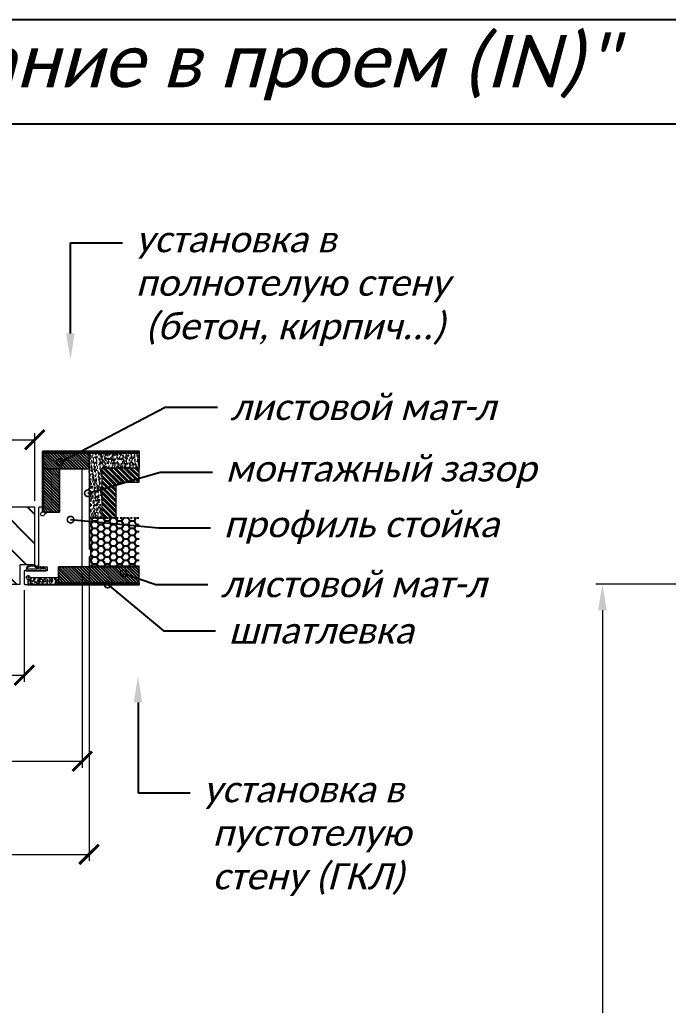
# Model space of a CAD drawing. Header units: millimetres. Extents: x 302870 to 307348, y 96600 to 99758.
# Drawn here: x 306354 to 306851, y 97335 to 98091 of the extents above; entities that cross this region are included whole.
import ezdxf
from ezdxf import colors
from ezdxf.entities.mleader import LeaderData, LeaderLine
from ezdxf.math import Vec2, Vec3

# ---------------------------------------------------------------- set-up
doc = ezdxf.new("R2010")
doc.units = ezdxf.units.MM
doc.linetypes.add('K5LT_THIN_INCLUDED_TO_HATCHING', pattern=[0])
doc.linetypes.add('TRATTOPUNTO', pattern=[25.4, 12.7, -6.35, 0, -6.35])
doc.layers.get('Defpoints').update_dxf_attribs({"color": 172})
for name, color, linetype, lineweight in [('A34_Detail', 253, 'Continuous', 25), ('Короба', 7, 'Continuous', 15), ('Размеры', 7, 'Continuous', 9)]:
    doc.layers.add(name, color=color, linetype=linetype, lineweight=lineweight)
doc.layers.add('RETINI', color=7, linetype='Continuous')
doc.styles.add('л30', font='isocpeur.ttf', dxfattribs={"oblique": 15})
doc.styles.add('Размер', font='arial.ttf', dxfattribs={"oblique": 15, "height": 40})
doc.dimstyles.new('ISO-26', dxfattribs={"dimtxt": 20, "dimasz": 20, "dimexe": 5, "dimexo": 5, "dimgap": 5, "dimtad": 1, "dimdec": 1, "dimzin": 9, "dimdsep": 46, "dimtxsty": 'л30', "dimcen": 2.5, "dimclrd": 256, "dimclre": 7, "dimclrt": 256, "dimadec": 0, "dimazin": 0, "dimtfac": 1, "dimtdec": 1, "dimtmove": 0, "dimatfit": 3, "dimfxl": 1, "dimlwd": 5, "dimlwe": 5, "dimarcsym": 0})
pattern_1 = [(50, (161916.727, -27237.4107), (4.554616725, -0.39847714), [0.47625, -5.23875]), (355, (161916.727, -27237.4107), (-0.88108554, 4.77642113), [0.381, -4.1910146]), (100.4514447, (161917.1066, -27237.444), (3.67353118, 4.3779438), [0.40475022, -4.45225611]), (46.1842, (161916.727, -27236.1407), (6.77697602, -1.0510582), [0.714375, -7.858125]), (96.6355576, (161917.292, -27236.228), (5.93510335, 6.18565311), [0.60712558, -6.6783902]), (351.184151, (161916.727, -27236.141), (5.93510335, 6.18565311), [0.57149918, -6.2864933]), (21, (161917.362, -27236.4582), (3.79035978, -2.556629955), [0.47625, -5.23875]), (326, (161917.362, -27236.458), (1.54505071, 4.60469915), [0.381, -4.191]), (71.451445, (161917.678, -27236.6713), (5.33541048, 2.04806922), [0.40475022, -4.45224844]), (37.5, (161916.7271, -27237.4107), (0.077215081, 2.113875972), [0, -4.1402, 0, -4.2545, 0, -4.206875]), (7.5, (161916.727, -27237.4107), (1.670491563, 2.50451437), [0, -2.4257, 0, -4.04495, 0, -1.603375]), (327.5, (161915.311, -27237.4107), (3.389764879, -0.1432186), [0, -1.5875, 0, -4.953, 0, -6.57225]), (317.5, (161914.676, -27237.4107), (3.703229535, 0.635662276), [0, -2.06375, 0, -3.2893, 0, -4.66725])]
pattern_2 = [(135, (161916.7271, -27237.4107), (-1.122532015, -1.122532015), [])]

# ---------------------------------------------------------------- blocks, each defined once
blk = doc.blocks.new('_ArchTick')
at = {"color": 0, "linetype": 'ByBlock', "const_width": 0.15}
blk.add_lwpolyline([(-0.5, -0.5), (0.5, 0.5)], dxfattribs=at)
blk = doc.blocks.new('*D25')
at = {"layer": 'Defpoints', "color": 0, "ltscale": 5, "transparency": 16777216}
for p in [(305559.81, 97658.22), (306357.77, 97658.22), (306357.77, 97588.21)]:
    blk.add_point(p, dxfattribs=at)
at = {"layer": 'Размеры', "color": 7, "lineweight": 5, "ltscale": 5, "transparency": 16777216}
for p, q in [((305559.81, 97653.22), (305559.81, 97583.21)), ((306357.77, 97653.22), (306357.77, 97583.21))]:
    blk.add_line(p, q, dxfattribs=at)
at = {"layer": 'Размеры', "lineweight": 5, "ltscale": 5, "transparency": 16777216}
blk.add_line((305559.81, 97588.21), (306357.77, 97588.21), dxfattribs=at)
at = {"layer": 'Размеры', "lineweight": 5, "ltscale": 5, "transparency": 16777216, "xscale": 15, "yscale": 15, "zscale": 15, "rotation": 180}
blk.add_blockref('_ArchTick', (305559.81, 97588.21), dxfattribs=at)
at = {"layer": 'Размеры', "lineweight": 5, "ltscale": 5, "transparency": 16777216, "xscale": 15, "yscale": 15, "zscale": 15}
blk.add_blockref('_ArchTick', (306357.77, 97588.21), dxfattribs=at)
at = {"layer": 'Размеры', "ltscale": 5, "transparency": 16777216, "insert": (305977.14, 97603.21), "char_height": 20, "attachment_point": 5, "style": 'л30'}
blk.add_mtext('L1', dxfattribs=at)
blk = doc.blocks.new('*D26')
at = {"layer": 'Defpoints', "color": 0, "ltscale": 5, "transparency": 16777216}
for p in [(306365.77, 97768.58), (305551.81, 97716.93), (306365.77, 97716.93)]:
    blk.add_point(p, dxfattribs=at)
at = {"layer": 'Размеры', "color": 7, "lineweight": 5, "ltscale": 5, "transparency": 16777216}
for p, q in [((305551.81, 97721.93), (305551.81, 97773.58)), ((306365.77, 97721.93), (306365.77, 97773.58))]:
    blk.add_line(p, q, dxfattribs=at)
at = {"layer": 'Размеры', "lineweight": 5, "ltscale": 5, "transparency": 16777216}
blk.add_line((305551.81, 97768.58), (306365.77, 97768.58), dxfattribs=at)
at = {"layer": 'Размеры', "lineweight": 5, "ltscale": 5, "transparency": 16777216, "xscale": 15, "yscale": 15, "zscale": 15, "rotation": 180}
blk.add_blockref('_ArchTick', (305551.81, 97768.58), dxfattribs=at)
at = {"layer": 'Размеры', "lineweight": 5, "ltscale": 5, "transparency": 16777216, "xscale": 15, "yscale": 15, "zscale": 15}
blk.add_blockref('_ArchTick', (306365.77, 97768.58), dxfattribs=at)
at = {"layer": 'Размеры', "ltscale": 5, "transparency": 16777216, "insert": (305971.33, 97783.58), "char_height": 20, "attachment_point": 5, "style": 'л30'}
blk.add_mtext('L', dxfattribs=at)
blk = doc.blocks.new('*D27')
at = {"layer": 'Defpoints', "color": 0, "ltscale": 5, "transparency": 16777216}
for p in [(305515.4, 97671.22), (306402.17, 97671.22), (306402.17, 97522.21)]:
    blk.add_point(p, dxfattribs=at)
at = {"layer": 'Размеры', "color": 7, "lineweight": 5, "ltscale": 5, "transparency": 16777216}
for p, q in [((305515.4, 97666.22), (305515.4, 97517.21)), ((306402.17, 97666.22), (306402.17, 97517.21))]:
    blk.add_line(p, q, dxfattribs=at)
at = {"layer": 'Размеры', "lineweight": 5, "ltscale": 5, "transparency": 16777216}
blk.add_line((305515.4, 97522.21), (306402.17, 97522.21), dxfattribs=at)
at = {"layer": 'Размеры', "lineweight": 5, "ltscale": 5, "transparency": 16777216, "xscale": 15, "yscale": 15, "zscale": 15, "rotation": 180}
blk.add_blockref('_ArchTick', (305515.4, 97522.21), dxfattribs=at)
at = {"layer": 'Размеры', "lineweight": 5, "ltscale": 5, "transparency": 16777216, "xscale": 15, "yscale": 15, "zscale": 15}
blk.add_blockref('_ArchTick', (306402.17, 97522.21), dxfattribs=at)
at = {"layer": 'Размеры', "ltscale": 5, "transparency": 16777216, "insert": (305958.79, 97537.21), "char_height": 20, "attachment_point": 5, "style": 'л30'}
blk.add_mtext('L2', dxfattribs=at)
blk = doc.blocks.new('*D28')
at = {"layer": 'Defpoints', "color": 0, "ltscale": 5, "transparency": 16777216}
for p in [(305510.2, 97671.22), (306407.37, 97672.47), (306407.37, 97450.86)]:
    blk.add_point(p, dxfattribs=at)
at = {"layer": 'Размеры', "color": 7, "lineweight": 5, "ltscale": 5, "transparency": 16777216}
for p, q in [((305510.2, 97666.22), (305510.2, 97445.86)), ((306407.37, 97667.47), (306407.37, 97445.86))]:
    blk.add_line(p, q, dxfattribs=at)
at = {"layer": 'Размеры', "lineweight": 5, "ltscale": 5, "transparency": 16777216}
blk.add_line((305510.2, 97450.86), (306407.37, 97450.86), dxfattribs=at)
at = {"layer": 'Размеры', "lineweight": 5, "ltscale": 5, "transparency": 16777216, "xscale": 15, "yscale": 15, "zscale": 15, "rotation": 180}
blk.add_blockref('_ArchTick', (305510.2, 97450.86), dxfattribs=at)
at = {"layer": 'Размеры', "lineweight": 5, "ltscale": 5, "transparency": 16777216, "xscale": 15, "yscale": 15, "zscale": 15}
blk.add_blockref('_ArchTick', (306407.37, 97450.86), dxfattribs=at)
at = {"layer": 'Размеры', "ltscale": 5, "transparency": 16777216, "insert": (305951.83, 97465.86), "char_height": 20, "attachment_point": 5, "style": 'л30'}
blk.add_mtext('L3', dxfattribs=at)
blk = doc.blocks.new('*D5')
at = {"layer": 'Defpoints', "color": 0, "ltscale": 5, "transparency": 16777216}
for p in [(306861.91, 97657.94), (306800.67, 96812.69, 0), (306834.24, 96812.69)]:
    blk.add_point(p, dxfattribs=at)
at = {"layer": 'Размеры', "color": 7, "lineweight": 5, "ltscale": 5, "transparency": 16777216}
for p, q in [((306856.91, 97657.94, 0), (306795.67, 97657.94, 0)), ((306829.24, 96812.69, 0), (306795.67, 96812.69, 0))]:
    blk.add_line(p, q, dxfattribs=at)
at = {"layer": 'Размеры', "lineweight": 5, "ltscale": 5, "transparency": 16777216}
blk.add_line((306800.67, 97637.94, 0), (306800.67, 96832.69, 0), dxfattribs=at)
at = {"layer": 'Размеры', "ltscale": 5, "transparency": 16777216}
for points in [[(306797.34, 97637.94, 0), (306804, 97637.94, 0), (306800.67, 97657.94, 0)], [(306797.34, 96832.69, 0), (306804, 96832.69, 0), (306800.67, 96812.69, 0)]]:
    blk.add_solid(points, dxfattribs=at)
at = {"layer": 'Размеры', "ltscale": 5, "transparency": 16777216, "insert": (306785.67, 97235.31, 0), "char_height": 20, "attachment_point": 5, "rotation": 90, "style": 'л30'}
blk.add_mtext('H1', dxfattribs=at)
blk = doc.blocks.new('_DotSmall')
at = {"color": 0, "linetype": 'ByBlock', "const_width": 0.5}
blk.add_lwpolyline([(-0.0625, 0, 1), (0.0625, 0, 1)], format="xyb", close=True, dxfattribs=at)

msp = doc.modelspace()

# ---------------------------------------------------------------- hatches: boundary and pattern name
at = {"layer": 'A34_Detail'}
h = msp.add_hatch(dxfattribs=at)
h.set_pattern_fill('ANSI31', color=256, scale=0.5, angle=90, style=0)
h.set_pattern_definition(pattern_2)
h.paths.add_polyline_path([(306372.37, 97746.22), (306407.37, 97746.22), (306407.37, 97758.72), (306372.37, 97758.72)])
h = msp.add_hatch(dxfattribs=at)
h.set_pattern_fill('ANSI31', color=256, scale=0.5, angle=90, style=0)
h.set_pattern_definition(pattern_2)
h.paths.add_polyline_path([(306384.87, 97713.22), (306384.87, 97746.22), (306372.37, 97746.22), (306372.37, 97713.22)])
h = msp.add_hatch(dxfattribs=at)
h.set_pattern_fill('ANSI31', color=256, scale=0.5, angle=90, style=0)
h.set_pattern_definition(pattern_2)
h.paths.add_polyline_path([(306383.87, 97658.72), (306445.69, 97658.72), (306445.69, 97671.22), (306383.87, 97671.22)])
at = {"layer": 'RETINI', "linetype": 'Continuous'}
h = msp.add_hatch(dxfattribs=at)
h.set_pattern_fill('AR-CONC', color=8, scale=0.025, style=0)
h.set_pattern_definition(pattern_1)
h.paths.add_polyline_path([(306371.79, 97759.72), (306371.79, 97715.88), (306372.37, 97715.88), (306372.37, 97758.72), (306445.69, 97758.72), (306445.69, 97759.72)])
h = msp.add_hatch(dxfattribs=at)
h.set_pattern_fill('AR-CONC', color=8, scale=0.025, angle=90, style=0)
h.set_pattern_definition([(140, (161916.727, -27237.4107), (0.39847714, 4.554616725), [0.47625, -5.23875]), (85, (161916.727, -27237.4107), (-4.77642113, -0.88108554), [0.381, -4.1910146]), (190.4514447, (161916.7603, -27237.031), (-4.3779438, 3.67353118), [0.40475022, -4.45225611]), (136.1842, (161915.457, -27237.4107), (1.0510582, 6.77697602), [0.714375, -7.858125]), (186.6355576, (161915.545, -27236.846), (-6.18565311, 5.93510335), [0.60712558, -6.6783902]), (81.184151, (161915.457, -27237.411), (-6.18565311, 5.93510335), [0.57149918, -6.2864933]), (111, (161915.7746, -27236.7757), (2.556629955, 3.79035978), [0.47625, -5.23875]), (56, (161915.7746, -27236.7757), (-4.60469915, 1.54505071), [0.381, -4.191]), (161.451445, (161915.9876, -27236.46), (-2.04806922, 5.33541048), [0.40475022, -4.45224844]), (127.5, (161916.7271, -27237.4107), (-2.113875972, 0.077215081), [0, -4.1402, 0, -4.2545, 0, -4.206875]), (97.5, (161916.727, -27237.4107), (-2.50451437, 1.670491563), [0, -2.4257, 0, -4.04495, 0, -1.603375]), (57.5, (161916.7271, -27238.8267), (0.1432186, 3.389764879), [0, -1.5875, 0, -4.953, 0, -6.57225]), (47.5, (161916.727, -27239.4617), (-0.635662276, 3.703229535), [0, -2.06375, 0, -3.2893, 0, -4.66725])])
h.paths.add_polyline_path([(306407.37, 97708.72), (306417.17, 97708.72), (306417.17, 97746.91), (306445.69, 97746.91), (306445.69, 97758.72), (306407.37, 97758.72)])
h = msp.add_hatch(dxfattribs=at)
h.set_pattern_fill('ANSI32', scale=0.3, angle=90, style=0)
h.set_pattern_definition([(135, (161916.727, -27237.4107), (-2.020557627, -2.020557627), []), (135, (161916.727, -27236.0637), (-2.020557627, -2.020557627), [])])
edge = h.paths.add_edge_path()
edge.add_line((306417.17, 97708.72), (306428.17, 97708.72))
edge.add_line((306428.17, 97708.72), (306428.17, 97732.1))
edge.add_arc((306432.17, 97732.1), 4, 90, 180, ccw=False)
edge.add_line((306432.17, 97736.1), (306445.69, 97736.1))
edge.add_line((306445.69, 97736.1), (306445.69, 97746.91))
edge.add_line((306445.69, 97746.91), (306417.17, 97746.91))
edge.add_line((306417.17, 97746.91), (306417.17, 97708.72))
h = msp.add_hatch(dxfattribs=at)
h.set_pattern_fill('ANSI31', color=8, scale=5, angle=90)
h.set_pattern_definition([(135, (177468.815, -28386.123), (-11.2253202, -11.2253202), [])])
h.paths.add_polyline_path([(306365.77, 97716.93), (305551.81, 97716.93), (305551.81, 97672.98), (305562.82, 97672.98), (305562.82, 97672.43), (305562.82, 97657.93), (306354.75, 97657.93), (306354.75, 97672.98), (306365.77, 97672.98)])
h = msp.add_hatch(color=254, dxfattribs=at)
edge = h.paths.add_edge_path()
edge.add_line((306407.37, 97708.72), (306407.37, 97685.69))
edge.add_arc((306408.62, 97685.69), 1.25, 180, 235.61157)
edge.add_arc((306407.21, 97683.63), 1.25, 0, 55.61157, ccw=False)
edge.add_line((306408.46, 97683.63), (306408.46, 97680.13))
edge.add_arc((306407.21, 97680.13), 1.25, -55.61157, 0, ccw=False)
edge.add_arc((306408.62, 97678.07), 1.25, 124.38843, 180)
edge.add_line((306407.37, 97678.07), (306407.37, 97672.47))
edge.add_arc((306408.62, 97672.47), 1.25, 180, 270)
edge.add_line((306408.62, 97671.22), (306445.69, 97671.22))
edge.add_line((306445.69, 97671.22), (306445.69, 97671.82))
edge.add_line((306445.69, 97671.82), (306408.62, 97671.82))
edge.add_arc((306408.62, 97672.47), 0.65, 180, 270, ccw=False)
edge.add_line((306407.97, 97672.47), (306407.97, 97678.07))
edge.add_arc((306408.62, 97678.07), 0.65, 124.38843, 180, ccw=False)
edge.add_arc((306407.21, 97680.13), 1.85, 304.38843, 360)
edge.add_line((306409.06, 97680.13), (306409.06, 97683.63))
edge.add_arc((306407.21, 97683.63), 1.85, 360, 415.61157)
edge.add_arc((306408.62, 97685.69), 0.65, 180, 235.61157, ccw=False)
edge.add_line((306407.97, 97685.69), (306407.97, 97708.72))
edge.add_line((306407.97, 97708.72), (306407.37, 97708.72))
h = msp.add_hatch(dxfattribs=at)
h.set_pattern_fill('HONEY', angle=180)
h.set_pattern_definition([(180, (260626.6208, 93928.2083), (-4.7625, -2.74963064), [3.175, -6.35]), (300, (260626.6208, 93928.2083), (4.76249999, -2.74963066), [3.175, -6.35]), (240, (260626.6208, 93928.2083), (-1e-08, -5.4992613), [-6.35, 3.175])])
edge = h.paths.add_edge_path()
edge.add_arc((306408.62, 97685.69), 0.65, 180, 235.61157)
edge.add_arc((306407.21, 97683.63), 1.85, 0, 55.61157, ccw=False)
edge.add_line((306409.06, 97683.63), (306409.06, 97680.13))
edge.add_arc((306407.21, 97680.13), 1.85, -55.61157, 0, ccw=False)
edge.add_arc((306408.62, 97678.07), 0.65, 124.38843, 180)
edge.add_line((306407.97, 97678.07), (306407.97, 97672.47))
edge.add_arc((306408.62, 97672.47), 0.65, 180, 270)
edge.add_line((306408.62, 97671.82), (306445.69, 97671.82))
edge.add_line((306445.69, 97671.82), (306445.69, 97708.72))
edge.add_line((306445.69, 97708.72), (306407.97, 97708.72))
edge.add_line((306407.97, 97708.72), (306407.97, 97685.69))
h = msp.add_hatch(dxfattribs=at)
h.set_pattern_fill('AR-CONC', color=8, scale=0.025, style=0)
h.set_pattern_definition(pattern_1)
edge = h.paths.add_edge_path()
edge.add_line((306375.46, 97662.93), (306363.16, 97662.93))
edge.add_line((306363.16, 97662.93), (306362.48, 97662.93))
edge.add_arc((306362.48, 97663.13), 0.2, 186.75633, 270, ccw=False)
edge.add_arc((306360.79, 97662.93), 1.5, 6.75633, 263.24367)
edge.add_arc((306360.59, 97661.24), 0.2, 0, 83.24367, ccw=False)
edge.add_line((306360.79, 97661.24), (306360.79, 97660.67))
edge.add_arc((306360.59, 97660.67), 0.2, -90, 0, ccw=False)
edge.add_arc((306360.59, 97660.27), 0.2, 90, 194.47751)
edge.add_arc((306360.59, 97660.17), 0.2, 165.52249, 270)
edge.add_arc((306360.59, 97659.77), 0.2, 0, 90, ccw=False)
edge.add_line((306360.79, 97659.77), (306360.79, 97659.67))
edge.add_arc((306360.59, 97659.67), 0.2, -90, 0, ccw=False)
edge.add_arc((306360.59, 97659.27), 0.2, 90, 194.47751)
edge.add_arc((306360.59, 97659.17), 0.2, 165.52249, 270)
edge.add_arc((306360.59, 97658.77), 0.2, 0, 90, ccw=False)
edge.add_line((306360.79, 97658.77), (306360.79, 97657.92))
edge.add_arc((306360.59, 97657.92), 0.2, -90, 0, ccw=False)
edge.add_line((306360.59, 97657.72), (306445.69, 97657.72))
edge.add_line((306445.69, 97657.72), (306445.69, 97658.72))
edge.add_line((306445.69, 97658.72), (306383.87, 97658.72))
edge.add_line((306383.87, 97658.72), (306383.87, 97663.13))
edge.add_arc((306383.67, 97663.13), 0.2, -90, 0, ccw=False)
edge.add_line((306383.67, 97662.93), (306383.56, 97662.93))
edge.add_line((306383.56, 97662.93), (306375.46, 97662.93))

# ---------------------------------------------------------------- linework, layer by layer
at = {"color": 7, "linetype": 'TRATTOPUNTO', "ltscale": 0.1}
msp.add_line((306407.37, 97708.72), (306445.69, 97708.72), dxfattribs=at)
at = {"ltscale": 5}
for points in [[(305137.81, 98010.74), (307278.04, 98010.74), (307278.04, 98090.52), (305137.81, 98090.52)], [(305137.81, 98010.74), (307278.04, 98010.74), (307278.04, 96670.12), (305137.81, 96670.12)]]:
    msp.add_lwpolyline(points, close=True, dxfattribs=at)
at = {"elevation": 0}
msp.add_lwpolyline([(306371.79, 97759.72), (306371.79, 97715.88), (306372.37, 97715.88), (306372.37, 97758.72), (306445.69, 97758.72), (306445.69, 97759.72)], close=True, dxfattribs=at)
msp.add_lwpolyline([(306360.59, 97657.72), (306445.69, 97657.72), (306445.69, 97658.73), (306384.79, 97658.73)], dxfattribs=at)
at = {"layer": 'Короба'}
msp.add_line((306407.37, 97758.72), (306407.37, 97708.72), dxfattribs=at)
at = {"layer": 'Короба', "ltscale": 10}
for p, q in [((306419.37, 97758.72), (306444.19, 97758.72)), ((306445.69, 97758.72), (306445.69, 97746.91)), ((306445.69, 97671.22), (306445.69, 97671.82))]:
    msp.add_line(p, q, dxfattribs=at)
at = {"layer": 'Короба', "ltscale": 10, "elevation": 0}
for points in [[(306372.37, 97746.22), (306407.37, 97746.22), (306407.37, 97758.72), (306372.37, 97758.72)], [(306384.87, 97713.22), (306384.87, 97746.22), (306372.37, 97746.22), (306372.37, 97713.22)], [(306383.87, 97658.72), (306445.69, 97658.72), (306445.69, 97671.22), (306383.87, 97671.22)]]:
    msp.add_lwpolyline(points, close=True, dxfattribs=at)
at = {"layer": 'Короба', "color": 1, "elevation": 0}
msp.add_lwpolyline([(306373.48, 97711.72, 0.380082), (306373.28, 97711.54, -2.061418), (306371.61, 97713.21, 0.380082), (306371.79, 97713.41), (306371.79, 97716.73, 0.414214), (306371.59, 97716.93), (306369.27, 97716.93, 0.414214), (306368.77, 97716.43), (306368.77, 97671.24, 0.414214), (306368.97, 97671.04), (306369.37, 97671.04, 0.39996), (306369.57, 97671.23), (306375.07, 97671.23, -0.414214), (306375.27, 97671.03), (306375.27, 97668.43, -0.414214), (306375.07, 97668.23), (306358.27, 97668.23, 0.414214), (306357.77, 97667.73), (306357.77, 97658.22, 0.414214), (306358.27, 97657.72), (306360.59, 97657.72, 0.414214), (306360.79, 97657.92), (306360.79, 97661.24, 0.380082), (306360.61, 97661.44, -2.061418), (306362.28, 97663.11, 0.380082), (306362.48, 97662.93), (306383.67, 97662.93, 0.414214), (306383.87, 97663.13), (306383.87, 97671.22), (306402.17, 97671.22), (306402.17, 97746.22), (306384.87, 97746.22), (306384.87, 97713.22), (306374.29, 97713.22), (306374.29, 97711.72)], format="xyb", close=True, dxfattribs=at)
at = {"layer": 'Короба', "ltscale": 10, "elevation": 0}
msp.add_lwpolyline([(306417.17, 97708.72), (306428.17, 97708.72), (306428.17, 97732.1, -0.414214), (306432.17, 97736.1), (306445.69, 97736.1), (306445.69, 97746.91), (306417.17, 97746.91)], format="xyb", close=True, dxfattribs=at)
at = {"layer": 'Короба', "elevation": 0}
for points in [[(306407.37, 97708.72), (306407.37, 97685.69, 0.247529), (306407.92, 97684.66, -0.247529), (306408.46, 97683.63), (306408.46, 97680.13, -0.247529), (306407.92, 97679.1, 0.247529), (306407.37, 97678.07), (306407.37, 97672.47, 0.414214), (306408.62, 97671.22), (306444.19, 97671.22)], [(306445.69, 97671.82), (306408.62, 97671.82, -0.414214), (306407.97, 97672.47), (306407.97, 97678.07, -0.247529), (306408.26, 97678.61, 0.247529), (306409.06, 97680.13), (306409.06, 97683.63, 0.247529), (306408.26, 97685.16, -0.247529), (306407.97, 97685.69), (306407.97, 97708.72)], [(306359.13, 97669.22), (306359.13, 97668.33), (306359.13, 97668.28), (306359.14, 97668.24), (306359.16, 97668.2), (306359.19, 97668.16), (306359.22, 97668.13), (306359.26, 97668.1), (306359.3, 97668.09), (306359.35, 97668.08), (306359.39, 97668.08), (306359.44, 97668.09), (306359.48, 97668.1), (306359.52, 97668.12), (306359.56, 97668.15), (306359.58, 97668.19), (306359.61, 97668.23), (306368.65, 97668.23), (306368.66, 97668.2), (306368.68, 97668.17), (306368.71, 97668.15), (306368.73, 97668.14), (306368.77, 97668.13), (306368.8, 97668.13), (306368.84, 97668.14), (306368.87, 97668.15), (306368.9, 97668.17), (306368.91, 97668.2), (306368.93, 97668.23), (306369.53, 97668.23), (306369.55, 97668.2), (306369.57, 97668.17), (306369.59, 97668.15), (306369.62, 97668.14), (306369.65, 97668.13), (306369.68, 97668.13), (306369.72, 97668.14), (306369.75, 97668.15), (306369.78, 97668.17), (306369.8, 97668.2), (306369.81, 97668.23), (306370.44, 97668.23), (306370.45, 97668.19), (306370.48, 97668.17), (306370.5, 97668.15), (306370.54, 97668.14), (306370.57, 97668.13), (306370.6, 97668.13), (306370.64, 97668.14), (306370.66, 97668.15), (306370.69, 97668.17), (306370.71, 97668.2), (306370.73, 97668.23), (306371.44, 97668.23), (306371.45, 97668.19), (306371.47, 97668.17), (306371.5, 97668.14), (306371.53, 97668.14), (306371.56, 97668.13), (306371.6, 97668.13), (306371.63, 97668.14), (306371.66, 97668.15), (306371.69, 97668.17), (306371.71, 97668.2), (306371.72, 97668.23), (306373.96, 97668.23), (306374.02, 97668.23), (306374.09, 97668.24), (306374.16, 97668.26), (306374.22, 97668.29), (306374.28, 97668.33), (306374.33, 97668.37), (306374.37, 97668.42), (306374.42, 97668.47), (306374.45, 97668.53), (306374.48, 97668.59), (306374.5, 97668.66), (306374.51, 97668.72), (306374.5, 97668.79), (306374.5, 97668.86), (306374.49, 97668.93), (306374.46, 97668.99), (306374.44, 97669.05), (306374.27, 97669.33), (306372.58, 97671.12), (306372.54, 97671.16), (306372.5, 97671.19), (306372.45, 97671.2), (306372.4, 97671.22), (306372.36, 97671.22), (306372.31, 97671.21), (306372.26, 97671.2), (306372.21, 97671.18), (306372.17, 97671.15), (306372.14, 97671.12), (306372.1, 97671.08), (306372.08, 97671.04), (306372.07, 97670.99), (306372.06, 97670.94), (306372.06, 97670.89), (306372.07, 97670.84), (306372.09, 97670.8), (306372.11, 97670.76), (306373.05, 97669.33), (306372.28, 97669.33), (306370.58, 97671.12), (306370.54, 97671.16), (306370.51, 97671.19), (306370.46, 97671.2), (306370.41, 97671.22), (306370.36, 97671.22), (306370.32, 97671.21), (306370.27, 97671.2), (306370.22, 97671.18), (306370.18, 97671.15), (306370.15, 97671.12), (306370.11, 97671.08), (306370.09, 97671.04), (306370.07, 97670.99), (306370.07, 97670.94), (306370.06, 97670.89), (306370.08, 97670.84), (306370.09, 97670.8), (306370.12, 97670.76), (306371.05, 97669.33), (306369.72, 97669.33), (306369.69, 97669.33), (306369.58, 97669.34), (306369.49, 97669.36), (306369.39, 97669.39), (306369.3, 97669.43), (306369.21, 97669.47), (306369.13, 97669.52), (306369.05, 97669.58), (306368.97, 97669.64), (306368.9, 97669.71), (306368.84, 97669.79), (306368.78, 97669.87), (306368.73, 97669.96), (306368.69, 97670.05), (306368.65, 97670.14), (306368.62, 97670.23), (306368.6, 97670.33), (306368.59, 97670.43), (306368.59, 97670.53), (306368.59, 97670.63), (306368.77, 97672.6), (306368.66, 97672.59), (306368.59, 97672.58), (306368.52, 97672.56), (306368.45, 97672.53), (306368.39, 97672.51), (306368.33, 97672.47), (306368.28, 97672.41), (306368.24, 97672.36), (306368.19, 97672.3), (306368.16, 97672.24), (306368.14, 97672.17), (306368.12, 97672.1), (306367.92, 97670.95), (306367.95, 97670.94), (306367.98, 97670.93), (306368.01, 97670.91), (306368.03, 97670.87), (306368.04, 97670.84), (306368.05, 97670.8), (306368.04, 97670.77), (306368.03, 97670.74), (306368, 97670.71), (306367.98, 97670.69), (306367.95, 97670.67), (306367.92, 97670.66), (306367.88, 97670.66), (306367.84, 97670.66), (306367.81, 97670.68), (306367.79, 97670.7), (306367.77, 97670.73), (306367.75, 97670.76), (306367.74, 97670.79), (306367.74, 97670.83), (306367.76, 97670.86), (306367.77, 97670.89, 0.27125), (306363.13, 97672.68, 0.15567), (306359.99, 97671.32, 0.179807), (306359.13, 97669.37), (306359.13, 97668.28)]]:
    msp.add_lwpolyline(points, format="xyb", dxfattribs=at)
msp.add_lwpolyline([(306360.03, 97669.33), (306360.02, 97669.3), (306360.01, 97669.27), (306359.99, 97669.25), (306359.97, 97669.24), (306359.94, 97669.23), (306359.91, 97669.23), (306359.88, 97669.24), (306359.87, 97669.25), (306359.84, 97669.27), (306359.83, 97669.3), (306359.83, 97669.33, -0.159791), (306360.49, 97670.79, -0.155291), (306363.22, 97671.96, -0.312644), (306367.55, 97669.93), (306367.58, 97669.89), (306367.61, 97669.84), (306367.62, 97669.78), (306367.63, 97669.73), (306367.63, 97669.67), (306367.62, 97669.61), (306367.6, 97669.56), (306367.58, 97669.51), (306367.55, 97669.47), (306367.51, 97669.43), (306367.46, 97669.39), (306367.41, 97669.36), (306367.36, 97669.34), (306367.31, 97669.33), (306367.25, 97669.33)], format="xyb", close=True, dxfattribs=at)
at = {"layer": 'Размеры', "linetype": 'K5LT_THIN_INCLUDED_TO_HATCHING'}
msp.add_line((306365.77, 97716.93), (306365.77, 97716.93), dxfattribs=at)
at = {"layer": 'Размеры', "linetype": 'K5LT_THIN_INCLUDED_TO_HATCHING', "elevation": 0}
msp.add_lwpolyline([(305551.81, 97672.98), (305562.82, 97672.98), (305562.82, 97672.43), (305562.82, 97672.43), (305562.82, 97657.93), (306354.75, 97657.93), (306354.75, 97657.93), (306354.75, 97672.98), (306365.77, 97672.98), (306365.77, 97716.93), (305551.81, 97716.93)], close=True, dxfattribs=at)

# ---------------------------------------------------------------- texts
at = {"ltscale": 5, "insert": (305363.22, 98078.79), "char_height": 40, "attachment_point": 1, "style": 'Размер'}
msp.add_mtext_dynamic_manual_height_columns('{\\fCalibri Light|b0|i0|c204|p34;Установка короба \\A1;INVISIBLE\\A0; "открывание в проем (IN)"}', width=1984.5843, gutter_width=12.5, heights=[0], dxfattribs=at)

# ---------------------------------------------------------------- dimensions: what is measured, and where the dimension line sits
at = {"layer": 'Размеры', "ltscale": 5}
for base, p1, p2, text, picture, middle in [((306365.77, 97768.58), (305551.81, 97716.93), (306365.77, 97716.93), 'L', '*D26', (305971.33, 97768.58)), ((306407.37, 97450.86), (305510.2, 97671.22), (306407.37, 97672.47), 'L3', '*D28', (305951.83, 97450.86)), ((306357.77, 97588.21), (305559.81, 97658.22), (306357.77, 97658.22), 'L1', '*D25', (305977.14, 97588.21))]:
    dim = msp.add_linear_dim(base=base, p1=p1, p2=p2, text=text, dimstyle='ISO-26', override={"dimasz": 15, "dimblk1": 'ArchTick', "dimblk2": 'ArchTick', "dimsah": 1}, dxfattribs=at)
    dim.commit()
    dim.dimension.update_dxf_attribs({"geometry": picture, "text_midpoint": middle, "dimtype": 160})
dim = msp.add_linear_dim(base=(306402.17, 97522.21), p1=(305515.4, 97671.22), p2=(306402.17, 97671.22), text='L2', dimstyle='ISO-26', override={"dimasz": 15, "dimblk1": 'ArchTick', "dimblk2": 'ArchTick', "dimsah": 1}, dxfattribs=at)
dim.commit()
dim.dimension.update_dxf_attribs({"geometry": '*D27', "text_midpoint": (305958.79, 97537.21)})
dim = msp.add_linear_dim(base=(306800.67, 96812.69, 0), p1=(306861.91, 97657.94), p2=(306834.24, 96812.69), angle=90, text='H1', dimstyle='ISO-26', dxfattribs=at)
dim.commit()
dim.dimension.update_dxf_attribs({"geometry": '*D5', "text_midpoint": (306785.67, 97235.31, 0)})

# ---------------------------------------------------------------- leaders
at = {"ltscale": 5}
ml = msp.add_multileader_mtext('Standard', dxfattribs=at)
ml.set_content('{\\fCalibri Light|b0|i0|c204|p34;установка в \\Pполнотелую стену\\P (бетон, кирпич...)}', color=256, style='л30')
ml.set_leader_properties()
ml.build(insert=Vec2(0, 0))
ml.multileader.update_dxf_attribs({"arrow_head_size": 20, "scale": 5})
ctx = ml.context
ctx.base_point, ctx.scale, ctx.char_height, ctx.arrow_head_size, ctx.landing_gap_size, ctx.plane_origin = Vec3(306433.11, 97919.49), 5, 20, 20, 10, Vec3(306593.6, 98150.76)
notes = []
notes.append((ctx, [(0, (1, 1, 0), (306393.11, 97919.49), (1, 0), 40, [(0, [(306393.11, 97830.08)], 0, [])])]))
ctx.mtext.insert, ctx.mtext.flow_direction = Vec3(306443.11, 97932.29), 5
ml = msp.add_multileader_mtext('Standard', dxfattribs=at)
ml.set_content('{\\fCalibri Light|b0|i0|c204|p34;листовой мат-л}', color=256, style='л30')
ml.set_leader_properties()
ml.set_arrow_properties(name='DOTSMALL')
ml.build(insert=Vec2(0, 0))
ml.multileader.update_dxf_attribs({"arrow_head_size": 10, "scale": 5})
ctx = ml.context
ctx.base_point, ctx.scale, ctx.char_height, ctx.arrow_head_size, ctx.landing_gap_size, ctx.plane_origin = Vec3(306505.69, 97793.54), 5, 20, 10, 10, Vec3(306676.13, 98062.9)
notes.append((ctx, [(0, (1, 1, 0), (306465.69, 97793.54), (1, 0), 40, [(0, [(306385.26, 97751.54)], 0, [])])]))
ctx.mtext.insert, ctx.mtext.flow_direction = Vec3(306515.69, 97803.68), 5
ml = msp.add_multileader_mtext('Standard', dxfattribs=at)
ml.set_content('{\\fCalibri Light|b0|i0|c204|p34;монтажный зазор}', color=256, style='л30')
ml.set_leader_properties()
ml.set_arrow_properties(name='DOTSMALL')
ml.build(insert=Vec2(0, 0))
ml.multileader.update_dxf_attribs({"arrow_head_size": 10, "scale": 5})
ctx = ml.context
ctx.base_point, ctx.scale, ctx.char_height, ctx.arrow_head_size, ctx.landing_gap_size, ctx.plane_origin = Vec3(306501.87, 97743.79), 5, 20, 10, 10, Vec3(306168.06, 97678.1)
notes.append((ctx, [(0, (1, 1, 0), (306461.87, 97743.79), (1, 0), 40, [(0, [(306406.49, 97727.65)], 0, [])])]))
ctx.mtext.insert, ctx.mtext.flow_direction = Vec3(306511.87, 97756.6), 5
ml = msp.add_multileader_mtext('Standard', dxfattribs=at)
ml.set_content('{\\fCalibri Light|b0|i0|c204|p34;профиль стойка}', color=256, style='л30')
ml.set_leader_properties()
ml.set_arrow_properties(name='DOTSMALL')
ml.build(insert=Vec2(0, 0))
ml.multileader.update_dxf_attribs({"arrow_head_size": 10, "scale": 5})
ctx = ml.context
ctx.base_point, ctx.scale, ctx.char_height, ctx.arrow_head_size, ctx.landing_gap_size, ctx.plane_origin = Vec3(306500.52, 97701.13), 5, 20, 10, 10, Vec3(306534.71, 97829.23)
notes.append((ctx, [(0, (1, 1, 0), (306460.52, 97701.13), (1, 0), 40, [(0, [(306393.24, 97707.38)], 0, [])])]))
ctx.mtext.insert, ctx.mtext.flow_direction = Vec3(306510.52, 97713.94), 5
ml = msp.add_multileader_mtext('Standard', dxfattribs=at)
ml.set_content('{\\fCalibri Light|b0|i0|c204|p34;листовой мат-л}', color=256, style='л30')
ml.set_leader_properties()
ml.set_arrow_properties(name='DOTSMALL')
ml.build(insert=Vec2(0, 0))
ml.multileader.update_dxf_attribs({"arrow_head_size": 10, "scale": 5})
ctx = ml.context
ctx.base_point, ctx.scale, ctx.char_height, ctx.arrow_head_size, ctx.landing_gap_size, ctx.plane_origin = Vec3(306498.44, 97657.81), 5, 20, 10, 10, Vec3(306651.98, 97911.25)
notes.append((ctx, [(0, (1, 1, 0), (306458.44, 97657.81), (1, 0), 40, [(0, [(306433.73, 97666.07)], 0, [])])]))
ctx.mtext.insert, ctx.mtext.flow_direction = Vec3(306508.44, 97667.94), 5
ml = msp.add_multileader_mtext('Standard', dxfattribs=at)
ml.set_content('{\\fCalibri Light|b0|i0|c204|p34;шпатлевка}', color=256, style='л30')
ml.set_leader_properties()
ml.set_arrow_properties(name='DOTSMALL')
ml.build(insert=Vec2(0, 0))
ml.multileader.update_dxf_attribs({"arrow_head_size": 10, "scale": 5})
ctx = ml.context
ctx.base_point, ctx.scale, ctx.char_height, ctx.arrow_head_size, ctx.landing_gap_size, ctx.plane_origin = Vec3(306504.35, 97622.29), 5, 20, 10, 10, Vec3(306632.62, 97879)
notes.append((ctx, [(0, (1, 1, 0), (306464.35, 97622.29), (1, 0), 40, [(0, [(306421.66, 97657.72)], 0, [])])]))
ctx.mtext.insert, ctx.mtext.flow_direction = Vec3(306514.35, 97632.43), 5
ml = msp.add_multileader_mtext('Standard', dxfattribs=at)
ml.set_content('{\\fCalibri Light|b0|i0|c204|p34;установка в\\P пустотелую\\P стену (ГКЛ)}', color=256, style='л30')
ml.set_leader_properties()
ml.build(insert=Vec2(0, 0))
ml.multileader.update_dxf_attribs({"arrow_head_size": 20, "scale": 5})
ctx = ml.context
ctx.base_point, ctx.scale, ctx.char_height, ctx.arrow_head_size, ctx.landing_gap_size, ctx.plane_origin = Vec3(306484.89, 97497.95), 5, 20, 20, 10, Vec3(306645.39, 97266.68)
notes.append((ctx, [(0, (1, 1, 0), (306444.89, 97497.95), (1, 0), 40, [(0, [(306444.89, 97587.36)], 0, [])])]))
ctx.mtext.insert, ctx.mtext.flow_direction = Vec3(306494.89, 97510.76), 5
for ctx, leaders in notes:
    for number, flags, end, landing, length, lines in leaders:
        leader = LeaderData()
        leader.index, (leader.has_last_leader_line, leader.has_dogleg_vector, leader.attachment_direction) = number, flags
        leader.last_leader_point, leader.dogleg_vector, leader.dogleg_length = Vec3(end), Vec3(landing), length
        for number, points, colour, breaks in lines:
            line = LeaderLine()
            line.index, line.vertices, line.color, line.breaks = number, Vec3.list(points), colors.encode_raw_color(colour), breaks
            leader.lines.append(line)
        ctx.leaders.append(leader)

doc.saveas('drawing.dxf')
